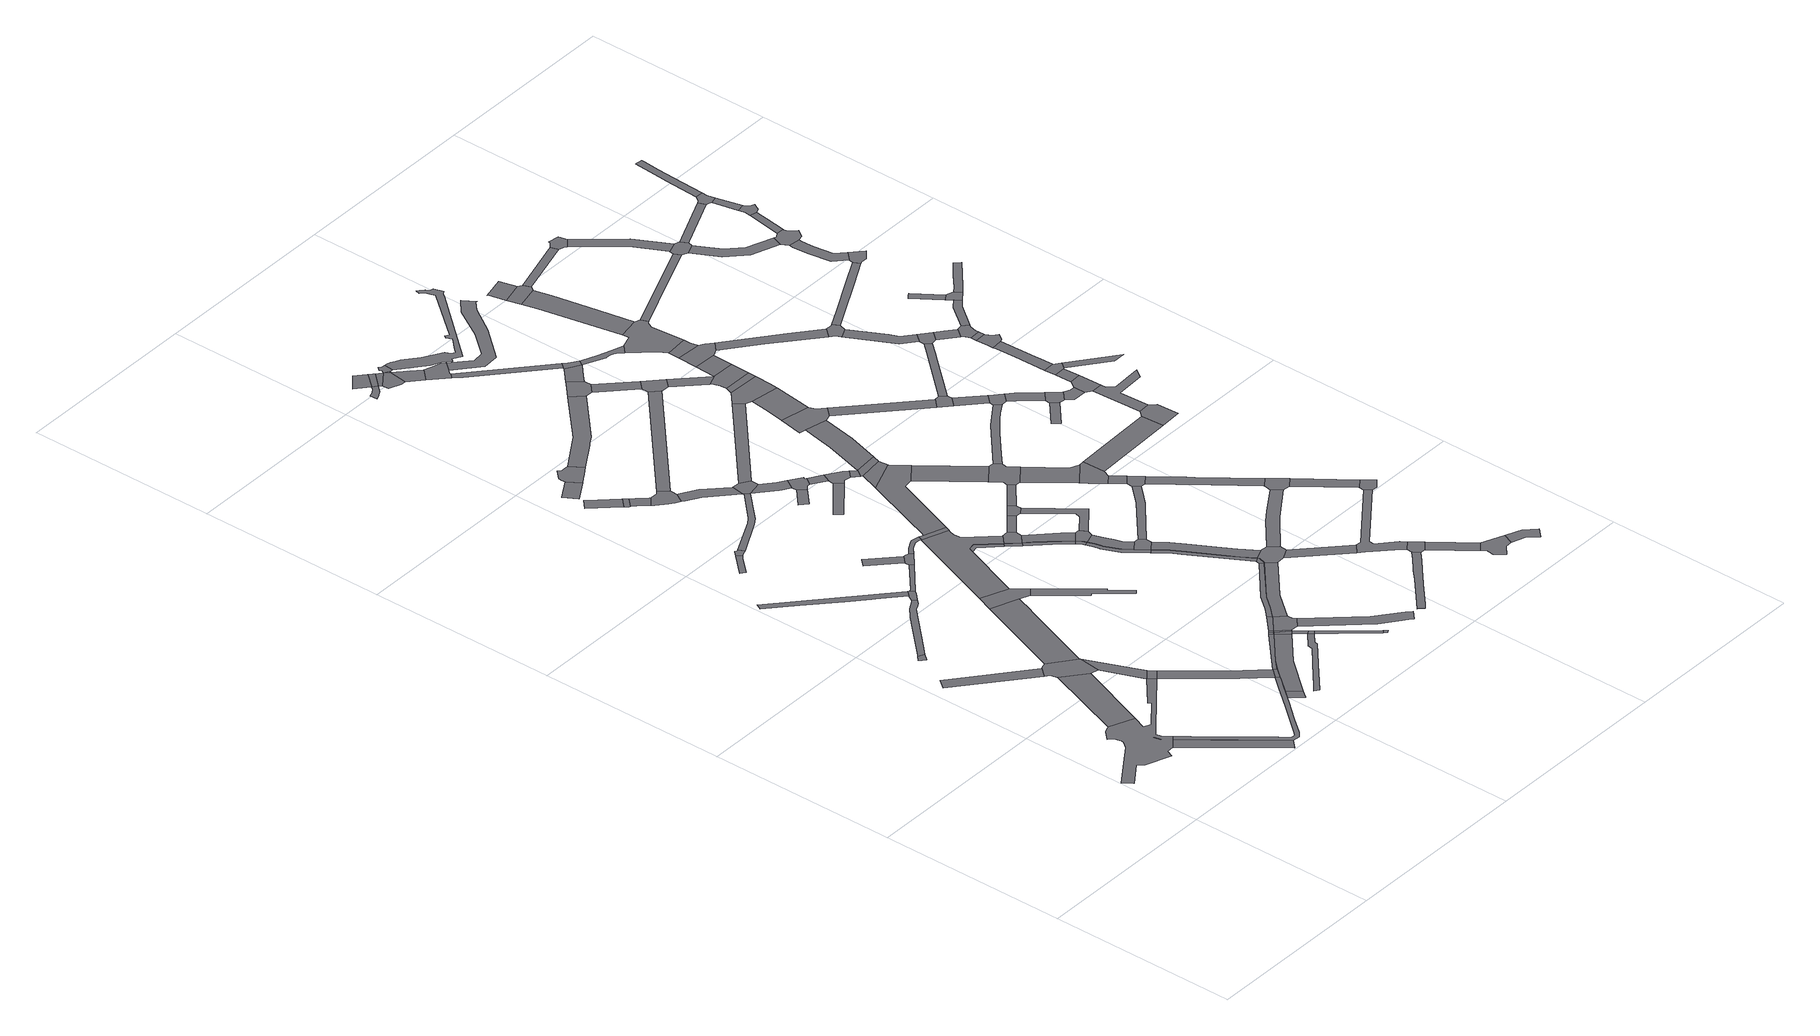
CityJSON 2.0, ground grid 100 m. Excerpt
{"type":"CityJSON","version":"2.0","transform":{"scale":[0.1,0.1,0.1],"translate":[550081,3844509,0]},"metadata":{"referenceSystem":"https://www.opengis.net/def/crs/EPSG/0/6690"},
"CityObjects":{
"road1":{"type":"Road","geometry":[{"type":"MultiSurface","lod":"1","boundaries":[[[0,1,2,3,4,5,6,7,8,9,10,11,12,13,14,15,16,17,18,19,20,21,22,23,24,25,26,27,28,29,30,31,32,33,34,35,36,37,38,39,40]]]}]},
"road2":{"type":"Road","attributes":{"RoadStructureAttribute.sectionType":"1"},"geometry":[{"type":"MultiSurface","lod":"1","boundaries":[[[41,42,43,44,29,28,45,46]]]}]},
"road3":{"type":"Road","attributes":{"RoadStructureAttribute.sectionType":"1"},"geometry":[{"type":"MultiSurface","lod":"1","boundaries":[[[47,48,49,50]]]}]},
"road4":{"type":"Road","geometry":[{"type":"MultiSurface","lod":"1","boundaries":[[[51,52,53,54,55]]]}]},
"road5":{"type":"Road","attributes":{"RoadStructureAttribute.sectionType":"1"},"geometry":[{"type":"MultiSurface","lod":"1","boundaries":[[[56,6,5,57]]]}]},
"road6":{"type":"Road","geometry":[{"type":"MultiSurface","lod":"1","boundaries":[[[58,59,60,61,62,63,64,65,66,67,68,69,70,71,72,73,74,75,76,77,35,34,78,79,80,81,82,83,84,85,86,87,88,89,90,91,92,93,94,95,96,97,98,99]]]}]},
"road7":{"type":"Road","geometry":[{"type":"MultiSurface","lod":"1","boundaries":[[[100,101,50,49,102,103,104,56,57,105,106]]]}]},
"road8":{"type":"Road","attributes":{"RoadStructureAttribute.sectionType":"1"},"geometry":[{"type":"MultiSurface","lod":"1","boundaries":[[[107,108,109,110,111,112,113,51,55,114,115,116,117,118]]]}]},
"road9":{"type":"Road","attributes":{"RoadStructureAttribute.sectionType":"1"},"geometry":[{"type":"MultiSurface","lod":"1","boundaries":[[[119,120,121,122,123,124,125,126,127]]]}]},
"road10":{"type":"Road","attributes":{"RoadStructureAttribute.sectionType":"1"},"geometry":[{"type":"MultiSurface","lod":"1","boundaries":[[[128,106,105,129,0,130]]]}]},
"road11":{"type":"Road","geometry":[{"type":"MultiSurface","lod":"1","boundaries":[[[130,0,40,131,132]]]}]},
"road12":{"type":"Road","attributes":{"RoadStructureAttribute.sectionType":"1"},"geometry":[{"type":"MultiSurface","lod":"1","boundaries":[[[133,134,135,136,137]]]}]},
"road13":{"type":"Road","attributes":{"RoadStructureAttribute.sectionType":"1"},"geometry":[{"type":"MultiSurface","lod":"1","boundaries":[[[138,139,100,106,140,141,142,143,144,145,146]]]}]},
"road14":{"type":"Road","geometry":[{"type":"MultiSurface","lod":"1","boundaries":[[[147,148,149,150]]]}]},
"road15":{"type":"Road","attributes":{"RoadStructureAttribute.sectionType":"1"},"geometry":[{"type":"MultiSurface","lod":"1","boundaries":[[[151,152,132,131,153,154,99,155]]]}]},
"road16":{"type":"Road","geometry":[{"type":"MultiSurface","lod":"1","boundaries":[[[127,126,107,118,156,157,158]]]}]},
"road17":{"type":"Road","geometry":[{"type":"MultiSurface","lod":"1","boundaries":[[[159,160,133,137,161,162,163]]]}]},
"road18":{"type":"Road","geometry":[{"type":"MultiSurface","lod":"1","boundaries":[[[155,99,98,164,165,166]]]}]},
"road19":{"type":"Road","attributes":{"RoadStructureAttribute.sectionType":"1"},"geometry":[{"type":"MultiSurface","lod":"1","boundaries":[[[167,168,169,170,171,172]]]}]},
"road20":{"type":"Road","attributes":{"RoadStructureAttribute.sectionType":"1"},"geometry":[{"type":"MultiSurface","lod":"1","boundaries":[[[173,174,158,157,175]]]}]},
"road21":{"type":"Road","geometry":[{"type":"MultiSurface","lod":"1","boundaries":[[[176,138,146,177,178,179]]]}]},
"road22":{"type":"Road","attributes":{"RoadStructureAttribute.sectionType":"1"},"geometry":[{"type":"MultiSurface","lod":"1","boundaries":[[[180,181,182,183,184]]]}]},
"road23":{"type":"Road","geometry":[{"type":"MultiSurface","lod":"1","boundaries":[[[172,171,185,186,187]]]}]},
"road24":{"type":"Road","attributes":{"RoadStructureAttribute.sectionType":"1"},"geometry":[{"type":"MultiSurface","lod":"1","boundaries":[[[188,189,190,191,192,193,147,150,194,195]]]}]},
"road25":{"type":"Road","geometry":[{"type":"MultiSurface","lod":"1","boundaries":[[[196,197,198,199]]]}]},
"road26":{"type":"Road","attributes":{"RoadStructureAttribute.sectionType":"1"},"geometry":[{"type":"MultiSurface","lod":"1","boundaries":[[[200,201,187,186,202,203,204,205]]]}]},
"road27":{"type":"Road","attributes":{"RoadStructureAttribute.sectionType":"1"},"geometry":[{"type":"MultiSurface","lod":"1","boundaries":[[[206,207,208,209,210,211,212,213,214,215,216,217]]]}]},
"road28":{"type":"Road","geometry":[{"type":"MultiSurface","lod":"1","boundaries":[[[218,155,166,219,220]]]}]},
"road29":{"type":"Road","attributes":{"RoadStructureAttribute.sectionType":"1"},"geometry":[{"type":"MultiSurface","lod":"1","boundaries":[[[221,222,223,224,163,162,225,226,227,228]]]}]},
"road30":{"type":"Road","geometry":[{"type":"MultiSurface","lod":"1","boundaries":[[[229,230,231,205,204,232,233,234,235,236,237,238]]]}]},
"road31":{"type":"Road","geometry":[{"type":"MultiSurface","lod":"1","boundaries":[[[239,240,199,198,241,173,175,242,243]]]}]},
"road32":{"type":"Road","geometry":[{"type":"MultiSurface","lod":"1","boundaries":[[[244,245,246,247,248,249,180,184,250,251,252,253]]]}]},
"road33":{"type":"Road","attributes":{"RoadStructureAttribute.sectionType":"1"},"geometry":[{"type":"MultiSurface","lod":"1","boundaries":[[[254,255,256,257,258,259,178,177]]]}]},
"road34":{"type":"Road","geometry":[{"type":"MultiSurface","lod":"1","boundaries":[[[260,218,220,261]]]}]},
"road35":{"type":"Road","attributes":{"RoadStructureAttribute.sectionType":"1"},"geometry":[{"type":"MultiSurface","lod":"1","boundaries":[[[262,263,264,265,243,242,266,267,268,269,270,271]]]}]},
"road36":{"type":"Road","geometry":[{"type":"MultiSurface","lod":"1","boundaries":[[[272,260,261,273]]]}]},
"road37":{"type":"Road","attributes":{"RoadStructureAttribute.sectionType":"1"},"geometry":[{"type":"MultiSurface","lod":"1","boundaries":[[[274,275,236,235,276,277,278,279]]]}]},
"road38":{"type":"Road","attributes":{"RoadStructureAttribute.sectionType":"1"},"geometry":[{"type":"MultiSurface","lod":"1","boundaries":[[[270,280,176,179,281,282,283,284,285,286,287,288,289]]]}]},
"road39":{"type":"Road","geometry":[{"type":"MultiSurface","lod":"1","boundaries":[[[290,188,195,291]]]}]},
"road40":{"type":"Road","attributes":{"RoadStructureAttribute.sectionType":"1"},"geometry":[{"type":"MultiSurface","lod":"1","boundaries":[[[292,290,291,293]]]}]},
"road41":{"type":"Road","attributes":{"RoadStructureAttribute.sectionType":"1"},"geometry":[{"type":"MultiSurface","lod":"1","boundaries":[[[291,195,206,294]]]}]},
"road42":{"type":"Road","geometry":[{"type":"MultiSurface","lod":"1","boundaries":[[[295,272,273,296,297]]]}]},
"road43":{"type":"Road","geometry":[{"type":"MultiSurface","lod":"1","boundaries":[[[294,206,217,298]]]}]},
"road44":{"type":"Road","geometry":[{"type":"MultiSurface","lod":"1","boundaries":[[[299,300,292,293,301,302,303,304,305]]]}]},
"road45":{"type":"Road","geometry":[{"type":"MultiSurface","lod":"1","boundaries":[[[306,281,307,308,309,310]]]}]},
"road46":{"type":"Road","geometry":[{"type":"MultiSurface","lod":"1","boundaries":[[[271,270,289,311,312]]]}]},
"road47":{"type":"Road","geometry":[{"type":"MultiSurface","lod":"1","boundaries":[[[313,314,279,278,221,228,315,316,317,318,319,320]]]}]},
"road48":{"type":"Road","attributes":{"RoadStructureAttribute.sectionType":"1"},"geometry":[{"type":"MultiSurface","lod":"1","boundaries":[[[321,298,217,322,323,324]]]}]},
"road49":{"type":"Road","geometry":[{"type":"MultiSurface","lod":"1","boundaries":[[[325,326,327,328]]]}]},
"road50":{"type":"Road","attributes":{"RoadStructureAttribute.sectionType":"1"},"geometry":[{"type":"MultiSurface","lod":"1","boundaries":[[[329,316,315,330,331,332,333]]]}]},
"road51":{"type":"Road","attributes":{"RoadStructureAttribute.sectionType":"1"},"geometry":[{"type":"MultiSurface","lod":"1","boundaries":[[[334,335,336,337,338,339,340,341]]]}]},
"road52":{"type":"Road","geometry":[{"type":"MultiSurface","lod":"1","boundaries":[[[310,309,342,343]]]}]},
"road53":{"type":"Road","geometry":[{"type":"MultiSurface","lod":"1","boundaries":[[[324,323,344,345]]]}]},
"road54":{"type":"Road","attributes":{"RoadStructureAttribute.sectionType":"1"},"geometry":[{"type":"MultiSurface","lod":"1","boundaries":[[[346,347,348,349,350]]]}]},
"road55":{"type":"Road","attributes":{"RoadStructureAttribute.sectionType":"1"},"geometry":[{"type":"MultiSurface","lod":"1","boundaries":[[[351,352,334,353]]]}]},
"road56":{"type":"Road","geometry":[{"type":"MultiSurface","lod":"1","boundaries":[[[285,284,354,355,356,357]]]}]},
"road57":{"type":"Road","attributes":{"RoadStructureAttribute.sectionType":"1"},"geometry":[{"type":"MultiSurface","lod":"1","boundaries":[[[358,359,360,253,252,361,362,363,364]]]}]},
"road58":{"type":"Road","attributes":{"RoadStructureAttribute.sectionType":"1"},"geometry":[{"type":"MultiSurface","lod":"1","boundaries":[[[365,366,303,302,367,368,369,370,371]]]}]},
"road59":{"type":"Road","geometry":[{"type":"MultiSurface","lod":"1","boundaries":[[[372,373,333,332,325,328,374,375,376]]]}]},
"road60":{"type":"Road","geometry":[{"type":"MultiSurface","lod":"1","boundaries":[[[377,353,334,341,378]]]}]},
"road61":{"type":"Road","geometry":[{"type":"MultiSurface","lod":"1","boundaries":[[[379,380,381,382,383,343,342,384,385,386]]]}]},
"road62":{"type":"Road","geometry":[{"type":"MultiSurface","lod":"1","boundaries":[[[378,341,387,388]]]}]},
"road63":{"type":"Road","geometry":[{"type":"MultiSurface","lod":"1","boundaries":[[[388,387,389,390,391,392,393]]]}]},
"road64":{"type":"Road","attributes":{"RoadStructureAttribute.sectionType":"1"},"geometry":[{"type":"MultiSurface","lod":"1","boundaries":[[[394,355,354,395,396,397,398,399]]]}]},
"road65":{"type":"Road","geometry":[{"type":"MultiSurface","lod":"1","boundaries":[[[400,401,402,295,297,403,404,405]]]}]},
"road66":{"type":"Road","attributes":{"RoadStructureAttribute.sectionType":"1"},"geometry":[{"type":"MultiSurface","lod":"1","boundaries":[[[376,375,406,407,408]]]}]},
"road67":{"type":"Road","attributes":{"RoadStructureAttribute.sectionType":"1"},"geometry":[{"type":"MultiSurface","lod":"1","boundaries":[[[409,229,238,410]]]}]},
"road68":{"type":"Road","geometry":[{"type":"MultiSurface","lod":"1","boundaries":[[[411,386,385,412,413,414]]]}]},
"road69":{"type":"Road","attributes":{"RoadStructureAttribute.sectionType":"1"},"geometry":[{"type":"MultiSurface","lod":"1","boundaries":[[[415,416,417,299,305,418,419]]]}]},
"road70":{"type":"Road","attributes":{"RoadStructureAttribute.sectionType":"1"},"geometry":[{"type":"MultiSurface","lod":"1","boundaries":[[[420,357,356,421]]]}]},
"road71":{"type":"Road","attributes":{"RoadStructureAttribute.sectionType":"1"},"geometry":[{"type":"MultiSurface","lod":"1","boundaries":[[[388,393,422]]]}]},
"road72":{"type":"Road","attributes":{"RoadStructureAttribute.sectionType":"1"},"geometry":[{"type":"MultiSurface","lod":"1","boundaries":[[[423,424,425,426,427,312,311,428,429,430,431]]]}]},
"road73":{"type":"Road","geometry":[{"type":"MultiSurface","lod":"1","boundaries":[[[432,433,434,435,436,414,413,437,438,439,440,441,442]]]}]},
"road74":{"type":"Road","geometry":[{"type":"MultiSurface","lod":"1","boundaries":[[[443,444,445,446,388,422,447,448]]]}]},
"road75":{"type":"Road","geometry":[{"type":"MultiSurface","lod":"1","boundaries":[[[399,398,449,450,451,452,453]]]}]},
"road76":{"type":"Road","attributes":{"RoadStructureAttribute.sectionType":"1"},"geometry":[{"type":"MultiSurface","lod":"1","boundaries":[[[393,392,454,455]]]}]},
"road77":{"type":"Road","attributes":{"RoadStructureAttribute.sectionType":"1"},"geometry":[{"type":"MultiSurface","lod":"1","boundaries":[[[456,457,458,451,450,459,460,461,462,463,464]]]}]},
"road78":{"type":"Road","geometry":[{"type":"MultiSurface","lod":"1","boundaries":[[[465,408,407,346,350,466,467,468]]]}]},
"road79":{"type":"Road","geometry":[{"type":"MultiSurface","lod":"1","boundaries":[[[464,463,469,470,471,472]]]}]},
"road80":{"type":"Road","attributes":{"RoadStructureAttribute.sectionType":"1"},"geometry":[{"type":"MultiSurface","lod":"1","boundaries":[[[468,467,473,474]]]}]},
"road81":{"type":"Road","geometry":[{"type":"MultiSurface","lod":"1","boundaries":[[[475,476,455,454,477,478,479,480,481,482]]]}]},
"road82":{"type":"Road","geometry":[{"type":"MultiSurface","lod":"1","boundaries":[[[483,420,421,484,485,486]]]}]},
"road83":{"type":"Road","attributes":{"RoadStructureAttribute.sectionType":"1"},"geometry":[{"type":"MultiSurface","lod":"1","boundaries":[[[487,488,489]]]}]},
"road84":{"type":"Road","geometry":[{"type":"MultiSurface","lod":"1","boundaries":[[[490,491,492,493,494,495,442,441,496,497,498,499]]]}]},
"road85":{"type":"Road","attributes":{"RoadStructureAttribute.sectionType":"1"},"geometry":[{"type":"MultiSurface","lod":"1","boundaries":[[[500,501,320,319,502]]]}]},
"road86":{"type":"Road","geometry":[{"type":"MultiSurface","lod":"1","boundaries":[[[503,504,424,423]]]}]},
"road87":{"type":"Road","attributes":{"RoadStructureAttribute.sectionType":"1"},"geometry":[{"type":"MultiSurface","lod":"1","boundaries":[[[505,506,507,508,470,469,509,510,511,512,513,514]]]}]},
"road88":{"type":"Road","attributes":{"RoadStructureAttribute.sectionType":"1"},"geometry":[{"type":"MultiSurface","lod":"1","boundaries":[[[515,485,484,516,517,453,452]]]}]},
"road89":{"type":"Road","attributes":{"RoadStructureAttribute.sectionType":"1"},"geometry":[{"type":"MultiSurface","lod":"1","boundaries":[[[518,519,474,473,520,504,503]]]}]},
"road90":{"type":"Road","geometry":[{"type":"MultiSurface","lod":"1","boundaries":[[[521,522,499,498,400,405]]]}]},
"road91":{"type":"Road","attributes":{"RoadStructureAttribute.sectionType":"1"},"geometry":[{"type":"MultiSurface","lod":"1","boundaries":[[[523,524,483,486,525]]]}]},
"road92":{"type":"Road","geometry":[{"type":"MultiSurface","lod":"1","boundaries":[[[526,527,358,364,528,529,530]]]}]},
"road93":{"type":"Road","attributes":{"RoadStructureAttribute.sectionType":"1"},"geometry":[{"type":"MultiSurface","lod":"1","boundaries":[[[478,477,531,532,533,534]]]}]},
"road94":{"type":"Road","geometry":[{"type":"MultiSurface","lod":"1","boundaries":[[[514,513,535,536,415,419,537,538,539,540]]]}]},
"road95":{"type":"Road","attributes":{"RoadStructureAttribute.sectionType":"1"},"geometry":[{"type":"MultiSurface","lod":"1","boundaries":[[[431,430,541,542]]]}]},
"road96":{"type":"Road","attributes":{"RoadStructureAttribute.sectionType":"1"},"geometry":[{"type":"MultiSurface","lod":"1","boundaries":[[[543,544,545,546,474,519,518,547,548]]]}]},
"road97":{"type":"Road","attributes":{"RoadStructureAttribute.sectionType":"1"},"geometry":[{"type":"MultiSurface","lod":"1","boundaries":[[[529,528,549,550]]]}]},
"road98":{"type":"Road","attributes":{"RoadStructureAttribute.sectionType":"1"},"geometry":[{"type":"MultiSurface","lod":"1","boundaries":[[[551,552,553,554,555,487,489,556,557,558,559,560,561,562]]]}]},
"road99":{"type":"Road","attributes":{"RoadStructureAttribute.sectionType":"1"},"geometry":[{"type":"MultiSurface","lod":"1","boundaries":[[[563,564,565,472,471,566,567,568,569]]]}]},
"road100":{"type":"Road","attributes":{"RoadStructureAttribute.sectionType":"1"},"geometry":[{"type":"MultiSurface","lod":"1","boundaries":[[[570,526,530,571,572,573]]]}]},
"road101":{"type":"Road","attributes":{"RoadStructureAttribute.sectionType":"1"},"geometry":[{"type":"MultiSurface","lod":"1","boundaries":[[[574,538,537,575,576]]]}]},
"road102":{"type":"Road","geometry":[{"type":"MultiSurface","lod":"1","boundaries":[[[542,541,577,523,525,578,579,580,581,582]]]}]},
"road103":{"type":"Road","attributes":{"RoadStructureAttribute.sectionType":"1"},"geometry":[{"type":"MultiSurface","lod":"1","boundaries":[[[583,584,585,586,587,588,589,590,591,592,593,594,595,596,597,598,599,600,601,602,603,604,605,606,607,608,609,610,611,612,613,614,448,447]]]}]},
"road104":{"type":"Road","geometry":[{"type":"MultiSurface","lod":"1","boundaries":[[[615,534,533,570,573,616]]]}]},
"road105":{"type":"Road","geometry":[{"type":"MultiSurface","lod":"1","boundaries":[[[550,549,617,618,409,410,619,620,621,622]]]}]},
"road106":{"type":"Road","attributes":{"RoadStructureAttribute.sectionType":"1"},"geometry":[{"type":"MultiSurface","lod":"1","boundaries":[[[623,624,625,626,627,482,481,628,629,630,631,632,633]]]}]},
"road107":{"type":"Road","geometry":[{"type":"MultiSurface","lod":"1","boundaries":[[[634,635,543,548,636,637,638,639]]]}]},
"road108":{"type":"Road","attributes":{"RoadStructureAttribute.sectionType":"1"},"geometry":[{"type":"MultiSurface","lod":"1","boundaries":[[[640,579,578,641,642]]]}]},
"road109":{"type":"Road","attributes":{"RoadStructureAttribute.sectionType":"1"},"geometry":[{"type":"MultiSurface","lod":"1","boundaries":[[[643,644,634,639,645]]]}]},
"road110":{"type":"Road","attributes":{"RoadStructureAttribute.sectionType":"1"},"geometry":[{"type":"MultiSurface","lod":"1","boundaries":[[[622,621,646,647]]]}]},
"road111":{"type":"Road","geometry":[{"type":"MultiSurface","lod":"1","boundaries":[[[648,642,641,649,650,651,652]]]}]},
"road112":{"type":"Road","geometry":[{"type":"MultiSurface","lod":"1","boundaries":[[[653,654,500,502,655,643,645,656,657]]]}]},
"road113":{"type":"Road","attributes":{"RoadStructureAttribute.sectionType":"1"},"geometry":[{"type":"MultiSurface","lod":"1","boundaries":[[[658,659,660,661,662,540,539,663,664,665]]]}]},
"road114":{"type":"Road","attributes":{"RoadStructureAttribute.sectionType":"1"},"geometry":[{"type":"MultiSurface","lod":"1","boundaries":[[[666,667,668,669,616,573,670,671,672,673,674,675,676]]]}]},
"road115":{"type":"Road","attributes":{"RoadStructureAttribute.sectionType":"1"},"geometry":[{"type":"MultiSurface","lod":"1","boundaries":[[[651,650,677,678]]]}]},
"road116":{"type":"Road","geometry":[{"type":"MultiSurface","lod":"1","boundaries":[[[678,677,563,569,679,680]]]}]},
"road117":{"type":"Road","attributes":{"RoadStructureAttribute.sectionType":"1"},"geometry":[{"type":"MultiSurface","lod":"1","boundaries":[[[681,653,657,682]]]}]},
"road118":{"type":"Road","geometry":[{"type":"MultiSurface","lod":"1","boundaries":[[[683,684,551,562,685,686]]]}]},
"road119":{"type":"Road","geometry":[{"type":"MultiSurface","lod":"1","boundaries":[[[647,646,687,688,681,682,689]]]}]},
"road120":{"type":"Road","attributes":{"RoadStructureAttribute.sectionType":"1"},"geometry":[{"type":"MultiSurface","lod":"1","boundaries":[[[690,691,686,685,692,693,694,695,696]]]}]},
"road121":{"type":"Road","attributes":{"RoadStructureAttribute.sectionType":"1"},"geometry":[{"type":"MultiSurface","lod":"1","boundaries":[[[637,636,697,698]]]}]},
"road122":{"type":"Road","attributes":{"RoadStructureAttribute.sectionType":"1"},"geometry":[{"type":"MultiSurface","lod":"1","boundaries":[[[699,700,576,575,701,702,684,683,703,704,705,706]]]}]},
"road123":{"type":"Road","attributes":{"RoadStructureAttribute.sectionType":"1"},"geometry":[{"type":"MultiSurface","lod":"1","boundaries":[[[707,647,689,708]]]}]},
"road124":{"type":"Road","attributes":{"RoadStructureAttribute.sectionType":"1"},"geometry":[{"type":"MultiSurface","lod":"1","boundaries":[[[709,710,711,582,581,712,713,714,715,716,717]]]}]},
"road125":{"type":"Road","attributes":{"RoadStructureAttribute.sectionType":"1"},"geometry":[{"type":"MultiSurface","lod":"1","boundaries":[[[718,719,680,679,720,721,722,723]]]}]},
"road126":{"type":"Road","geometry":[{"type":"MultiSurface","lod":"1","boundaries":[[[724,725,726,676,675,727,728,729,730,731,732,733]]]}]},
"road127":{"type":"Road","attributes":{"RoadStructureAttribute.sectionType":"1"},"geometry":[{"type":"MultiSurface","lod":"1","boundaries":[[[734,729,728,735,736]]]}]},
"road128":{"type":"Road","geometry":[{"type":"MultiSurface","lod":"1","boundaries":[[[735,707,708,737,738,739,736]]]}]},
"road129":{"type":"Road","geometry":[{"type":"MultiSurface","lod":"1","boundaries":[[[696,695,740,741,742,743,744,745]]]}]},
"road130":{"type":"Road","geometry":[{"type":"MultiSurface","lod":"1","boundaries":[[[746,698,697,747,748,749]]]}]},
"road131":{"type":"Road","geometry":[{"type":"MultiSurface","lod":"1","boundaries":[[[723,722,750,751,658,665,752,753]]]}]},
"road132":{"type":"Road","attributes":{"RoadStructureAttribute.sectionType":"1"},"geometry":[{"type":"MultiSurface","lod":"1","boundaries":[[[754,755,756,757,758,725,724]]]}]},
"road133":{"type":"Road","attributes":{"RoadStructureAttribute.sectionType":"1"},"geometry":[{"type":"MultiSurface","lod":"1","boundaries":[[[759,760,648,652,761,762]]]}]},
"road134":{"type":"Road","attributes":{"RoadStructureAttribute.sectionType":"1"},"geometry":[{"type":"MultiSurface","lod":"1","boundaries":[[[763,764,765,766,767]]]}]},
"road135":{"type":"Road","geometry":[{"type":"MultiSurface","lod":"1","boundaries":[[[767,766,757,756,768,769]]]}]},
"road136":{"type":"Road","attributes":{"RoadStructureAttribute.sectionType":"1"},"geometry":[{"type":"MultiSurface","lod":"1","boundaries":[[[770,771,745,744,772,773,774]]]}]},
"road137":{"type":"Road","attributes":{"RoadStructureAttribute.sectionType":"1"},"geometry":[{"type":"MultiSurface","lod":"1","boundaries":[[[748,747,775,776]]]}]},
"road138":{"type":"Road","attributes":{"RoadStructureAttribute.sectionType":"1"},"geometry":[{"type":"MultiSurface","lod":"1","boundaries":[[[753,752,777,778]]]}]},
"road139":{"type":"Road","geometry":[{"type":"MultiSurface","lod":"1","boundaries":[[[779,780,781,782,783]]]}]},
"road140":{"type":"Road","geometry":[{"type":"MultiSurface","lod":"1","boundaries":[[[784,776,775,709,717,785,786]]]}]},
"road141":{"type":"Road","attributes":{"RoadStructureAttribute.sectionType":"1"},"geometry":[{"type":"MultiSurface","lod":"1","boundaries":[[[787,788,789,738,737,790,791,792]]]}]},
"road142":{"type":"Road","geometry":[{"type":"MultiSurface","lod":"1","boundaries":[[[778,777,699,706,793,794]]]}]},
"road143":{"type":"Road","attributes":{"RoadStructureAttribute.sectionType":"1"},"geometry":[{"type":"MultiSurface","lod":"1","boundaries":[[[795,786,785,796,797,798,799]]]}]},
"road144":{"type":"Road","attributes":{"RoadStructureAttribute.sectionType":"1"},"geometry":[{"type":"MultiSurface","lod":"1","boundaries":[[[800,801,746,749,802,803,804,805]]]}]},
"road145":{"type":"Road","geometry":[{"type":"MultiSurface","lod":"1","boundaries":[[[799,798,779,783,806,807,808,809]]]}]},
"road146":{"type":"Road","attributes":{"RoadStructureAttribute.sectionType":"1"},"geometry":[{"type":"MultiSurface","lod":"1","boundaries":[[[810,769,768,811]]]}]},
"road147":{"type":"Road","attributes":{"RoadStructureAttribute.sectionType":"1"},"geometry":[{"type":"MultiSurface","lod":"1","boundaries":[[[812,809,808,813,814,815]]]}]},
"road148":{"type":"Road","geometry":[{"type":"MultiSurface","lod":"1","boundaries":[[[816,817,759,762,818,819]]]}]},
"road149":{"type":"Road","geometry":[{"type":"MultiSurface","lod":"1","boundaries":[[[820,821,792,791,822,823,824,825]]]}]},
"road150":{"type":"Road","attributes":{"RoadStructureAttribute.sectionType":"1"},"geometry":[{"type":"MultiSurface","lod":"1","boundaries":[[[826,733,732,827,828,829]]]}]},
"road151":{"type":"Road","attributes":{"RoadStructureAttribute.sectionType":"1"},"geometry":[{"type":"MultiSurface","lod":"1","boundaries":[[[830,831,824,823,832,833,834,835]]]}]},
"road152":{"type":"Road","geometry":[{"type":"MultiSurface","lod":"1","boundaries":[[[836,837,815,814,838,839]]]}]},
"road153":{"type":"Road","attributes":{"RoadStructureAttribute.sectionType":"1"},"geometry":[{"type":"MultiSurface","lod":"1","boundaries":[[[840,841,842,837,836]]]}]},
"road154":{"type":"Road","attributes":{"RoadStructureAttribute.sectionType":"1"},"geometry":[{"type":"MultiSurface","lod":"1","boundaries":[[[843,844,845,846,847,848,849,850,839,838,817,816]]]}]},
"road155":{"type":"Road","geometry":[{"type":"MultiSurface","lod":"1","boundaries":[[[835,834,800,805,851,852]]]}]},
"road156":{"type":"Road","geometry":[{"type":"MultiSurface","lod":"1","boundaries":[[[853,854,842,841,855,856]]]}]},
"road157":{"type":"Road","attributes":{"RoadStructureAttribute.sectionType":"1"},"geometry":[{"type":"MultiSurface","lod":"1","boundaries":[[[857,858,859,860,861,862,863,854,853]]]}]},
"road158":{"type":"Road","geometry":[{"type":"MultiSurface","lod":"1","boundaries":[[[864,865,810,811,866,867,868,869]]]}]},
"road159":{"type":"Road","attributes":{"RoadStructureAttribute.sectionType":"1"},"geometry":[{"type":"MultiSurface","lod":"1","boundaries":[[[870,852,851,871,872]]]}]},
"road160":{"type":"Road","attributes":{"RoadStructureAttribute.sectionType":"1"},"geometry":[{"type":"MultiSurface","lod":"1","boundaries":[[[873,874,875,876]]]}]},
"road161":{"type":"Road","geometry":[{"type":"MultiSurface","lod":"1","boundaries":[[[877,876,875,878,861,860,879,880]]]}]},
"road162":{"type":"Road","geometry":[{"type":"MultiSurface","lod":"1","boundaries":[[[881,872,871,882,874,873,883,884,885]]]}]},
"road163":{"type":"Road","attributes":{"RoadStructureAttribute.sectionType":"1"},"geometry":[{"type":"MultiSurface","lod":"1","boundaries":[[[886,887,856,855]]]}]},
"road164":{"type":"Road","attributes":{"RoadStructureAttribute.sectionType":"1"},"geometry":[{"type":"MultiSurface","lod":"1","boundaries":[[[888,868,867,889,890,891]]]}]},
"road165":{"type":"Road","attributes":{"RoadStructureAttribute.sectionType":"1"},"geometry":[{"type":"MultiSurface","lod":"1","boundaries":[[[892,893,894,820,825,895,896,897]]]}]},
"road166":{"type":"Road","geometry":[{"type":"MultiSurface","lod":"1","boundaries":[[[891,890,826,829,898,899,900,901]]]}]},
"road167":{"type":"Road","attributes":{"RoadStructureAttribute.sectionType":"1"},"geometry":[{"type":"MultiSurface","lod":"1","boundaries":[[[902,903,881,885,904,905,906]]]}]},
"road168":{"type":"Road","geometry":[{"type":"MultiSurface","lod":"1","boundaries":[[[907,908,909,910,911,912]]]}]},
"road169":{"type":"Road","attributes":{"RoadStructureAttribute.sectionType":"1"},"geometry":[{"type":"MultiSurface","lod":"1","boundaries":[[[913,914,915,899,898,916,917,918,919]]]}]},
"road170":{"type":"Road","geometry":[{"type":"MultiSurface","lod":"1","boundaries":[[[912,911,902,906,920,921]]]}]},
"road171":{"type":"Road","attributes":{"RoadStructureAttribute.sectionType":"1"},"geometry":[{"type":"MultiSurface","lod":"1","boundaries":[[[922,923,901,900,924,925]]]}]},
"road172":{"type":"Road","attributes":{"RoadStructureAttribute.sectionType":"1"},"geometry":[{"type":"MultiSurface","lod":"1","boundaries":[[[926,927,928,929,930,931,932,933,934,935]]]}]},
"road173":{"type":"Road","geometry":[{"type":"MultiSurface","lod":"1","boundaries":[[[936,931,930,892,897,937,938,939]]]}]},
"road174":{"type":"Road","geometry":[{"type":"MultiSurface","lod":"1","boundaries":[[[940,941,919,918,926,935,942,943,944,945,946,947,948]]]}]},
"road175":{"type":"Road","attributes":{"RoadStructureAttribute.sectionType":"1"},"geometry":[{"type":"MultiSurface","lod":"1","boundaries":[[[949,950,951,921,920,952,953]]]}]},
"road176":{"type":"Road","attributes":{"RoadStructureAttribute.sectionType":"1"},"geometry":[{"type":"MultiSurface","lod":"1","boundaries":[[[954,940,948,955,956]]]}]},
"road177":{"type":"Road","geometry":[{"type":"MultiSurface","lod":"1","boundaries":[[[957,958,922,925,959,960,961,962]]]}]},
"road178":{"type":"Road","attributes":{"RoadStructureAttribute.sectionType":"1"},"geometry":[{"type":"MultiSurface","lod":"1","boundaries":[[[960,959,963,964]]]}]},
"road179":{"type":"Road","geometry":[{"type":"MultiSurface","lod":"1","boundaries":[[[965,964,963,966,954,956,967,968]]]}]},
"road180":{"type":"Road","attributes":{"RoadStructureAttribute.sectionType":"1"},"geometry":[{"type":"MultiSurface","lod":"1","boundaries":[[[969,970,971,957,962,972,973,974,975]]]}]}
},
"vertices":[
[714,874,0],[566,748,0],[578,733,0],[447,629,0],[410,646,0],[436,716,0],[308,768,0],[300,765,0],[282,759,0],[271,755,0],[230,712,0],[242,701,0],[245,698,0],[254,689,0],[260,663,0],[263,652,0],[258,636,0],[235,608,0],[232,605,0],[161,555,0],[5,446,0],[40,398,0],[155,481,0],[164,473,0],[182,456,0],[186,452,0],[317,402,0],[331,437,0],[369,441,0],[416,479,0],[383,519,0],[376,559,0],[379,559,0],[386,520,0],[418,480,0],[435,494,0],[407,530,0],[400,566,0],[443,600,0],[445,601,0],[739,837,0],
[715,104,0],[679,151,0],[525,343,0],[460,424,0],[717,7,0],[758,49,0],
[106,1591,0],[68,1543,0],[429,1245,0],[469,1293,0],
[185,1789,0],[162,1767,0],[174,1754,0],[191,1740,0],[218,1773,0],
[462,1191,0],[582,1097,0],
[1079,414,0],[1072,406,0],[1035,361,0],[945,251,0],[883,175,0],[808,84,0],[792,70,0],[772,73,0],[735,120,0],[731,125,0],[699,166,0],[696,170,0],[694,172,0],[633,248,0],[544,359,0],[539,365,0],[510,401,0],[487,430,0],[480,439,0],[471,450,0],[443,449,0],[461,426,0],[462,425,0],[486,395,0],[521,351,0],[527,345,0],[604,248,0],[677,158,0],[681,152,0],[690,140,0],[713,112,0],[717,106,0],[760,51,0],[799,47,0],[824,69,0],[893,153,0],[975,252,0],[1058,353,0],[1090,392,0],[1097,400,0],[1106,413,0],[1089,427,0],
[507,1304,0],[479,1296,0],[440,1236,0],[451,1228,0],[461,1194,0],[622,1086,0],[639,1203,0],
[509,2088,0],[499,2079,0],[451,2054,0],[408,2015,0],[402,2010,0],[344,1952,0],[193,1796,0],[266,1822,0],[465,2027,0],[487,2035,0],[507,2049,0],[528,2071,0],
[34,2609,0],[20,2580,0],[155,2458,0],[305,2316,0],[398,2234,0],[429,2207,0],[431,2206,0],[525,2119,0],[550,2144,0],
[737,965,0],[705,885,0],[759,913,0],
[742,839,0],[788,876,0],
[270,2928,0],[176,2828,0],[201,2810,0],[276,2890,0],[291,2903,0],
[681,1771,0],[660,1716,0],[636,1209,0],[767,1558,0],[770,1566,0],[776,1581,0],[788,1611,0],[790,1616,0],[826,1716,0],
[1034,320,0],[1004,284,0],[1056,221,0],[1086,258,0],
[994,622,0],[945,682,0],[904,637,0],[979,544,0],[1128,474,0],
[561,2105,0],[573,2119,0],[559,2141,0],
[301,2945,0],[293,2952,0],[302,2911,0],[327,2918,0],[311,2950,0],
[1107,413,0],[1143,459,0],[1144,461,0],
[175,3729,0],[168,3737,0],[123,3695,0],[243,3566,0],[242,3564,0],[288,3608,0],
[715,2271,0],[569,2144,0],[729,2255,0],
[714,1857,0],[880,1696,0],[919,1727,0],[858,1802,0],
[226,3895,0],[122,3830,0],[165,3762,0],[180,3770,0],[271,3829,0],
[260,3544,0],[265,3544,0],[307,3587,0],
[1346,642,0],[1189,505,0],[1146,459,0],[1145,458,0],[1108,411,0],[1092,390,0],[1239,443,0],[1400,583,0],
[610,2466,0],[576,2429,0],[715,2299,0],[752,2333,0],
[372,3517,0],[329,3563,0],[267,3542,0],[286,3522,0],[330,3477,0],[375,3513,0],
[1447,527,0],[1373,463,0],[1371,438,0],[1208,300,0],[1153,253,0],[1118,223,0],[1141,206,0],[1195,254,0],[1237,290,0],[1413,444,0],[1416,461,0],[1465,504,0],
[1330,660,0],[1188,507,0],[1344,644,0],
[668,3204,0],[557,3091,0],[532,3068,0],[500,3044,0],[512,3017,0],[549,3042,0],[577,3069,0],[690,3185,0],
[433,3526,0],[425,3518,0],[417,3511,0],[344,3463,0],[392,3420,0],[418,3403,0],[441,3389,0],[473,3440,0],[474,3467,0],[475,3479,0],
[768,2331,0],[760,2332,0],[715,2286,0],[796,2312,0],[782,2328,0],
[301,3962,0],[287,3962,0],[270,3978,0],[228,3934,0],[227,3921,0],[227,3920,0],[295,3845,0],[327,3866,0],[372,3895,0],[329,3962,0],
[1055,1479,0],[1068,1490,0],[1196,1330,0],[1214,1344,0],[1132,1448,0],[1139,1454,0],
[1341,670,0],[1356,655,0],
[896,2380,0],[869,2383,0],[859,2381,0],[812,2355,0],[826,2339,0],[866,2361,0],[893,2358,0],[894,2358,0],[901,2351,0],[912,2378,0],
[1349,678,0],[1364,662,0],
[566,3383,0],[489,3430,0],[458,3378,0],[526,3336,0],[664,3208,0],[676,3278,0],
[899,2347,0],[984,2137,0],[985,2140,0],[1024,2147,0],[1118,2045,0],[1161,2086,0],[1031,2226,0],[1025,2266,0],[1036,2295,0],[1038,2301,0],
[1358,653,0],[1416,597,0],
[1366,660,0],[1422,602,0],
[1464,540,0],
[1428,754,0],[1438,727,0],[1446,735,0],
[1482,518,0],
[1448,733,0],[1440,725,0],[1448,601,0],[1462,601,0],[1507,640,0],[1494,655,0],[1493,687,0],
[1023,2144,0],[976,2111,0],[1012,2121,0],[1100,2028,0],[1116,2043,0],
[1048,2325,0],[936,2367,0],
[703,3276,0],[692,3277,0],[691,3186,0],[767,3202,0],[767,3212,0],[768,3227,0],[768,3242,0],[717,3275,0],
[1548,439,0],[1536,422,0],[1670,266,0],[1683,277,0],
[844,3039,0],[760,2960,0],[795,2924,0],[878,3003,0],
[833,3145,0],[793,3098,0],[804,3091,0],[842,3067,0],[875,3119,0],
[244,5047,0],[233,5031,0],[208,5013,0],[186,5008,0],[189,4968,0],[201,4973,0],[238,4993,0],[268,5026,0],
[1157,1967,0],[1173,1982,0],
[1683,251,0],[1698,259,0],
[991,2943,0],[800,2789,0],[815,2770,0],[831,2751,0],[1022,2904,0],
[256,5166,0],[178,5104,0],[308,5121,0],
[1174,1984,0],[1217,2024,0],[1220,2056,0],[1193,2085,0],
[749,4305,0],[520,4086,0],[487,4065,0],[518,3989,0],[534,4000,0],[571,4024,0],[806,4245,0],
[1860,289,0],[1731,390,0],[1706,328,0],[1799,260,0],[1823,242,0],[1841,224,0],[1884,265,0],
[934,3067,0],[941,3077,0],[900,3023,0],[917,3020,0],[944,3061,0],
[327,5105,0],[335,5098,0],
[1299,1849,0],[1208,1946,0],[1202,1951,0],[1185,1969,0],[1179,1976,0],[1281,1836,0],[1319,1790,0],[1336,1804,0],
[281,5015,0],[361,5073,0],
[283,5000,0],[284,4978,0],[344,4954,0],[372,4954,0],[385,5051,0],
[1345,1893,0],[1187,1971,0],[1209,1948,0],[1301,1850,0],[1338,1806,0],[1385,1844,0],
[1730,1045,0],[1532,874,0],[1474,798,0],[1494,787,0],[1550,855,0],[1747,1030,0],
[947,3001,0],[993,2971,0],[1012,3017,0],
[1009,4045,0],[1054,4003,0],
[1355,1781,0],[1335,1770,0],[1342,1750,0],[1363,1757,0],
[1749,1028,0],[1552,854,0],[1496,786,0],[1601,818,0],[1792,987,0],
[1294,2169,0],[1320,2137,0],
[390,5057,0],
[1258,2840,0],[1083,2769,0],[985,2498,0],[980,2486,0],[945,2387,0],[1097,2456,0],[1178,2672,0],[1227,2682,0],[1323,2757,0],
[1454,1556,0],[1421,1599,0],[1385,1683,0],[1384,1688,0],[1375,1722,0],[1353,1717,0],[1362,1684,0],[1362,1679,0],[1401,1587,0],[1484,1481,0],[1501,1495,0],
[395,5107,0],[381,5119,0],[367,5102,0],[372,5090,0],[408,5057,0],[411,5106,0],
[1357,1782,0],[1366,1758,0],[1423,1778,0],[1431,1806,0],[1413,1843,0],
[441,4889,0],[496,4947,0],
[1473,1631,0],[1457,1677,0],[1441,1724,0],[1378,1723,0],[1387,1688,0],[1387,1684,0],[1423,1600,0],[1456,1557,0],[1503,1594,0],
[1089,2967,0],[1040,2918,0],[1076,2912,0],[1109,2947,0],
[1503,1496,0],[1550,1532,0],[1553,1562,0],[1530,1592,0],
[1110,2879,0],[1138,2920,0],
[584,4917,0],[553,4928,0],[529,4807,0],[552,4832,0],[552,4841,0],[553,4843,0],[564,4855,0],[603,4900,0],
[1355,2219,0],[1348,2135,0],[1380,2159,0],[1381,2187,0],
[1914,265,0],[1913,264,0],[1939,238,0],
[1757,1078,0],[1714,1146,0],[1682,1200,0],[1592,1359,0],[1580,1381,0],[1555,1425,0],[1536,1413,0],[1564,1364,0],[1737,1067,0],[1757,1077,0],
[1179,3690,0],[1005,3533,0],[1218,3646,0],
[1254,2890,0],[1121,2875,0],
[1757,1196,0],[1710,1279,0],[1640,1398,0],[1601,1467,0],[1557,1427,0],[1595,1360,0],[1684,1201,0],[1716,1148,0],[1760,1079,0],[1814,1105,0],
[1569,1915,0],[1504,1936,0],[1496,1907,0],
[1266,2931,0],[1250,2930,0],[1114,2882,0],
[1750,1033,0],[1762,1070,0],
[1481,2321,0],[1369,2231,0],[1506,2291,0],
[832,4385,0],[823,4377,0],[846,4244,0],[888,4286,0],[889,4325,0],
[566,4772,0],[820,4543,0],[909,4465,0],[933,4491,0],
[1765,1071,0],[1752,1031,0],[1834,988,0],[1891,1016,0],[1896,1057,0],[1852,1101,0],
[1445,2403,0],[1541,2478,0],
[1233,3304,0],[1222,3249,0],[1198,3130,0],[1186,3086,0],[1315,3097,0],[1350,3278,0],
[1009,4085,0],[1051,4128,0],
[2242,566,0],[2201,528,0],[2142,475,0],[2133,467,0],[2081,418,0],[1966,262,0],[2081,366,0],[2125,406,0],[2163,441,0],[2169,445,0],[2216,487,0],[2263,530,0],
[1833,1874,0],[1744,1778,0],[1685,1726,0],[1745,1727,0],[1767,1745,0],[1826,1807,0],[1857,1842,0],
[908,4457,0],[921,4356,0],[981,4412,0],[982,4414,0],
[2077,838,0],[2077,755,0],[2122,794,0],
[1486,2350,0],[1531,2290,0],[1627,2364,0],[1589,2412,0],[1594,2442,0],[1569,2475,0],
[541,4946,0],[591,4922,0],[632,4887,0],[644,4902,0],[689,4875,0],[1003,5241,0],[1013,5253,0],[1028,5264,0],[1015,5313,0],[997,5316,0],[985,5336,0],[967,5353,0],[952,5363,0],[947,5340,0],[946,5339,0],[965,5323,0],[973,5303,0],[983,5273,0],[783,5029,0],[763,5041,0],[753,5026,0],[768,4999,0],[709,4938,0],[694,4920,0],[676,4928,0],[669,4945,0],[664,4960,0],[566,5014,0],[492,5078,0],[467,5086,0],[447,5100,0],[427,5105,0],
[954,4472,0],[1001,4443,0],
[1009,4071,0],[1009,4058,0],[1068,4003,0],[1081,4002,0],[1097,4001,0],[1138,4044,0],
[1022,5159,0],[955,5100,0],[861,4942,0],[760,4821,0],[702,4815,0],[696,4748,0],[781,4754,0],[924,4920,0],[1012,5056,0],[1057,5099,0],[1066,5098,0],
[1223,3437,0],[1198,3310,0],[1387,3291,0],[1428,3335,0],[1389,3371,0],[1378,3408,0],
[1766,2186,0],[1700,2077,0],[1812,2165,0],
[1252,3632,0],[1239,3530,0],[1405,3612,0],
[1233,3868,0],[1295,3892,0],
[1838,2167,0],[1726,2042,0],[1780,1974,0],[1828,2011,0],[1844,2047,0],
[1243,3748,0],[1215,3722,0],[1229,3642,0],[1411,3656,0],[1413,3743,0],
[2209,1372,0],[2129,1318,0],[2092,1293,0],[2072,1280,0],[2008,1232,0],[2050,1186,0],[2073,1205,0],[2247,1326,0],
[1156,4379,0],[1119,4392,0],[1086,4406,0],[1009,4437,0],[1095,4364,0],[1114,4364,0],[1127,4362,0],[1141,4357,0],[1152,4351,0],[1178,4322,0],[1219,4360,0],
[1833,1907,0],[1880,1944,0],
[1884,1842,0],[1931,1878,0],
[1257,3787,0],[1414,3785,0],
[2290,630,0],[2242,593,0],[2290,530,0],[2338,568,0],
[1241,3861,0],[1256,3821,0],[1417,3889,0],
[2423,458,0],[2367,530,0],[2320,493,0],[2376,420,0],[2401,388,0],[2448,331,0],[2493,368,0],
[1749,2954,0],[1790,2998,0],
[2479,1042,0],[2151,792,0],[2106,727,0],[2230,611,0],[2270,658,0],[2181,739,0],[2183,768,0],[2503,1011,0],
[1299,4000,0],[1420,3996,0],
[1923,2766,0],[1797,2676,0],[1747,2632,0],[1652,2497,0],[1774,2605,0],[1837,2657,0],[1855,2671,0],[1894,2701,0],[1952,2737,0],
[2068,1699,0],[2046,1730,0],[1970,1729,0],[2069,1601,0],[2216,1412,0],[2263,1448,0],
[1395,4441,0],[1280,4418,0],[1286,4384,0],[1280,4211,0],[1305,4168,0],[1426,4177,0],[1411,4358,0],[1427,4388,0],[1437,4393,0],[1421,4430,0],
[1425,4141,0],[1303,4107,0],[1436,4102,0],
[1455,4013,0],[1499,4055,0],[1463,4083,0],
[2466,308,0],[2461,265,0],[2501,218,0],[2546,258,0],[2585,263,0],[2609,318,0],
[1818,3000,0],[1805,2902,0],[1847,2947,0],[1846,2973,0],
[2214,1398,0],[2212,1386,0],[2285,1321,0],[2333,1358,0],
[1359,4631,0],[1314,4866,0],[1292,4954,0],[1175,4924,0],[1195,4844,0],
[2285,2187,0],[2063,2178,0],[2065,2056,0],[2290,2066,0],
[1250,5120,0],[1131,5091,0],[1133,5091,0],[1155,5001,0],[1272,5031,0],
[1309,4978,0],[1295,5016,0],
[2690,284,0],[2668,293,0],[2654,236,0],[2704,184,0],[2746,229,0],
[1926,2789,0],[1967,2833,0],
[2481,1070,0],[2527,1106,0],
[2101,2577,0],[1980,2470,0],[1994,2454,0],[2010,2436,0],[2131,2543,0],
[1988,2813,0],[1982,2737,0],[2023,2781,0],
[1857,3767,0],[1767,3845,0],[1625,3955,0],[1635,3873,0],[1863,3683,0],[1903,3731,0],
[2529,1007,0],[2576,1044,0],
[2058,2749,0],[2015,2705,0],[2059,2658,0],[2103,2607,0],[2148,2647,0],
[2097,3312,0],[2053,3261,0],[2052,3204,0],[2053,3206,0],[2064,3219,0],[2123,3286,0],
[2156,2542,0],[2158,2542,0],[2161,2542,0],[2205,2583,0],
[1603,5106,0],[1615,5067,0],
[2240,2568,0],[2192,2507,0],[2265,2508,0],[2266,2568,0],
[2371,2219,0],[2311,2217,0],[2406,2071,0],[2401,2192,0],
[1946,3732,0],[1935,3727,0],[1888,3662,0],[1901,3638,0],[1955,3665,0],[1964,3698,0],
[1916,4640,0],[1737,4522,0],[1869,4578,0],[1936,4605,0],
[2072,3435,0],[2050,3484,0],[2023,3398,0],[2051,3376,0],[2096,3340,0],[2133,3385,0],
[2349,2609,0],[2290,2607,0],[2297,2485,0],[2356,2488,0],
[2346,2683,0],[2346,2697,0],[2286,2694,0],
[2362,2378,0],[2516,2387,0],[2534,2411,0],[2551,2434,0],[2532,2433,0],[2387,2425,0],[2359,2456,0],[2358,2455,0],
[2152,3289,0],[2192,3337,0],
[2343,2758,0],[2282,2755,0],[2352,2701,0],[2376,2733,0],
[2343,2761,0],[2341,2827,0],[2338,2859,0],[2332,3054,0],[2271,3050,0],[2273,3030,0],[2277,2926,0],
[1630,5139,0],[1629,5128,0],[1648,5057,0],[1655,5049,0],[1700,5086,0],[1687,5130,0],
[2231,3304,0],[2242,3217,0],[2280,3264,0],
[2325,3180,0],[2266,3176,0],[2267,3145,0],[2327,3148,0],
[2342,3113,0],[2269,3078,0],[2347,3062,0],[2369,3095,0],
[2310,3270,0],[2252,3210,0],[2324,3199,0],[2335,3236,0],[2342,3245,0],
[2541,2555,0],[2606,2557,0],
[1884,4868,0],[1835,4832,0],[1923,4665,0],[1980,4686,0],
[2382,3967,0],[2237,3889,0],[2047,3787,0],[2048,3744,0],[2257,3854,0],[2401,3933,0],
[1966,4593,0],[2022,4619,0],[2030,4641,0],[2007,4676,0],
[2445,3425,0],[2398,3389,0],[2430,3362,0],[2458,3385,0],[2469,3394,0],
[2452,3478,0],[2357,3616,0],[2341,3605,0],[2325,3594,0],[2423,3455,0],[2454,3478,0],
[2166,4414,0],[2090,4489,0],[2039,4583,0],[2041,4454,0],[2133,4363,0],[2282,4309,0],[2302,4365,0],
[2518,3432,0],[2494,3464,0],
[2295,4807,0],[2038,4690,0],[2039,4647,0],[2312,4771,0],
[2304,4273,0],[2300,4252,0],[2306,4169,0],[2327,4047,0],[2387,3991,0],[2429,4035,0],[2381,4081,0],[2365,4183,0],[2362,4248,0],[2364,4266,0],
[2469,3997,0],[2411,3938,0],[2444,3937,0],[2492,3975,0],
[2342,4376,0],[2318,4360,0],[2364,4268,0],[2394,4274,0],[2422,4315,0],[2403,4328,0],[2382,4360,0],[2380,4364,0],[2382,4375,0],
[2670,3611,0],[2595,3548,0],[2525,3487,0],[2557,3463,0],[2696,3581,0],
[2371,4558,0],[2399,4488,0],[2409,4552,0],
[2328,4843,0],[2309,4813,0],[2338,4760,0],[2378,4770,0],[2367,4811,0],[2369,4840,0],
[2369,4627,0],[2411,4636,0],
[2430,4609,0],[2376,4594,0],[2431,4562,0],[2451,4598,0],
[2352,5218,0],[2345,5099,0],[2339,5020,0],[2380,5022,0],[2384,5108,0],[2391,5202,0],[2391,5213,0]
]}
